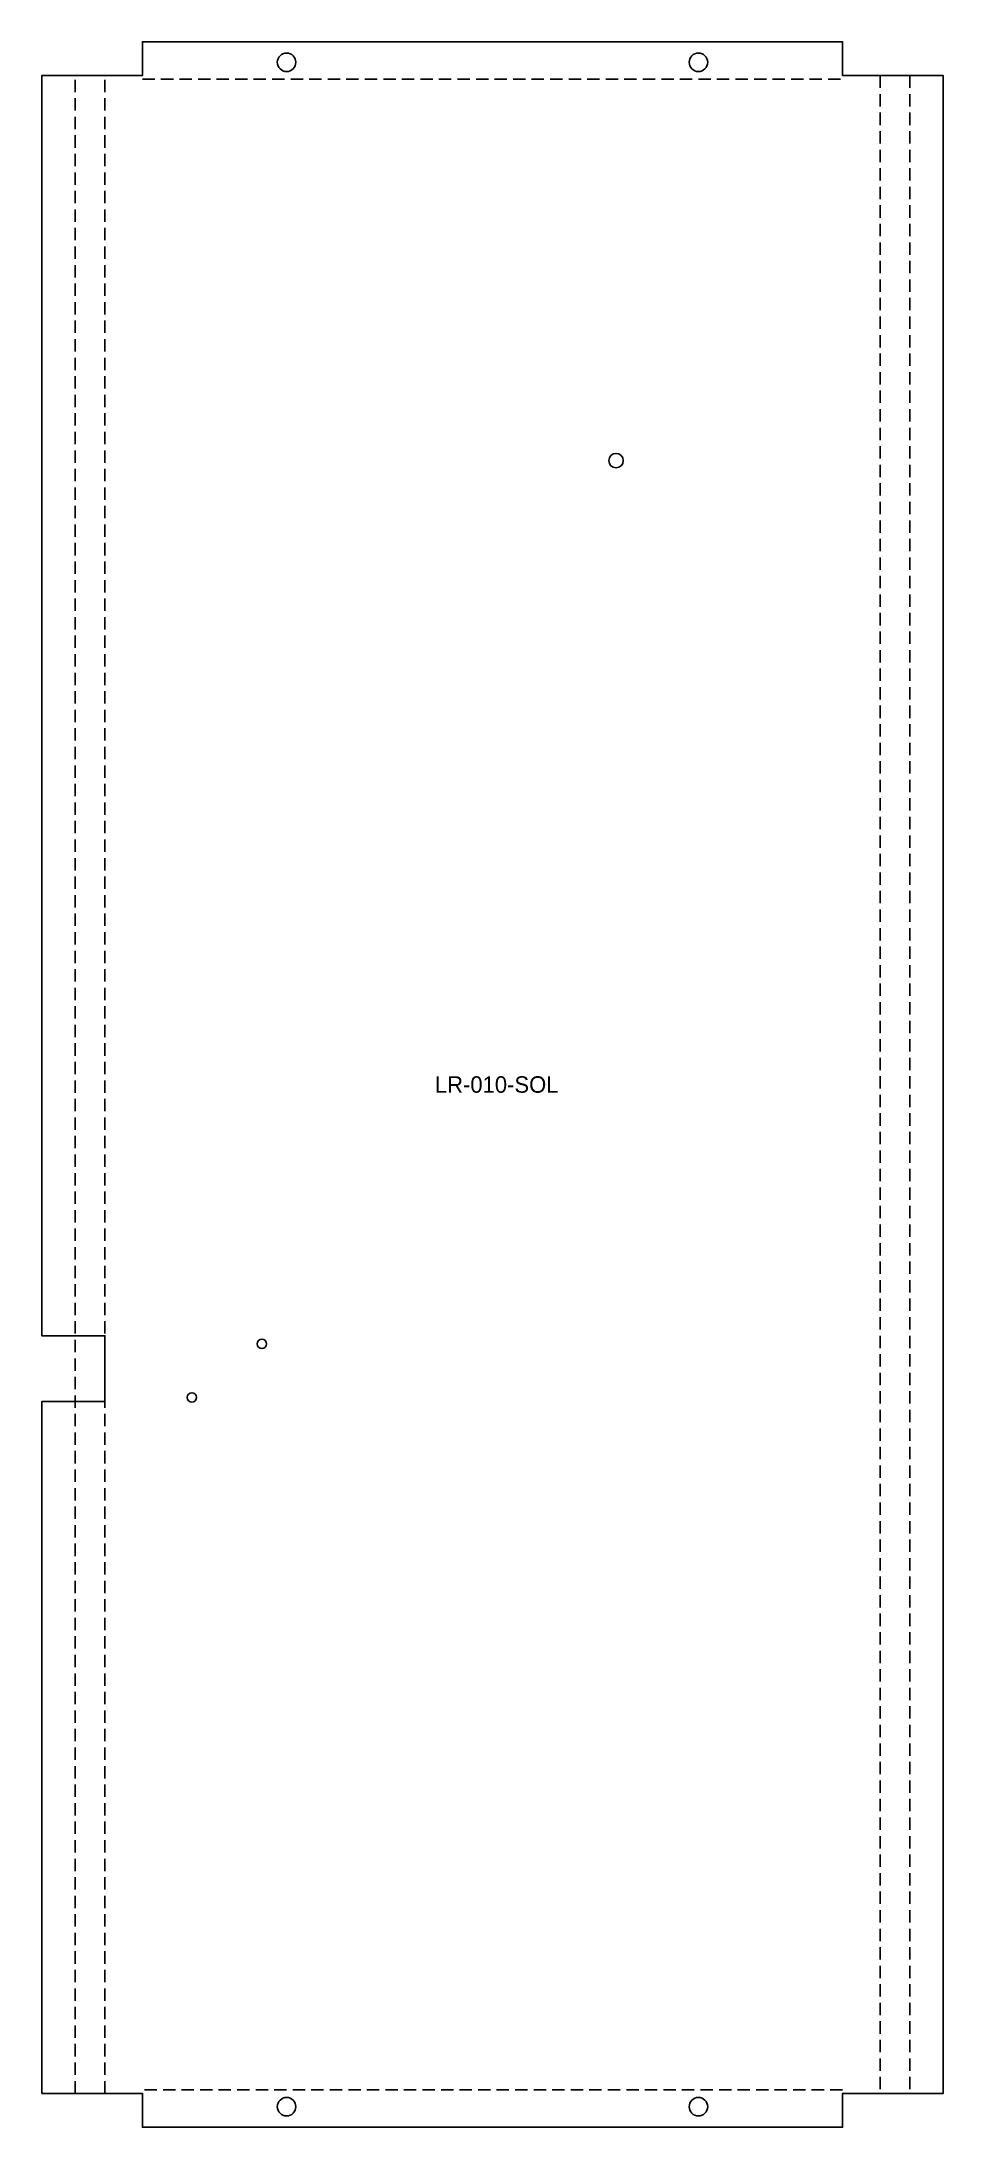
# Model space of a CAD drawing. Header units: millimetres. Extents: x 0 to 438, y 0 to 1013.
import ezdxf

# ---------------------------------------------------------------- set-up
doc = ezdxf.new("R2010")
doc.units = ezdxf.units.MM
doc.linetypes.add('DASHED', pattern=[9, 6, -3])
for name, color, linetype in [('CORTE', 7, 'CONTINUOUS'), ('DOBRA_CIMA', 5, 'DASHED'), ('GRAVACAO', 3, 'CONTINUOUS')]:
    doc.layers.add(name, color=color, linetype=linetype)

msp = doc.modelspace()

# ---------------------------------------------------------------- linework, layer by layer
at = {"layer": 'CORTE'}
msp.add_lwpolyline([(0, 16.4611), (48.9221, 16.4611), (48.9221, 0), (388.9221, 0), (388.9221, 16.4611), (437.8442, 16.4611), (437.8442, 996.4611), (388.9221, 996.4611), (388.9221, 1012.9221), (48.9221, 1012.9221), (48.9221, 996.4611), (0, 996.4611), (0, 384.4611), (30.6916, 384.4611), (30.6916, 352.4611), (0, 352.4611)], close=True, dxfattribs=at)
for centre, radius in [((118.9221, 1002.9221), 4.5), ((318.9221, 1002.9221), 4.5), ((278.9221, 809.4611), 3.5), ((106.9221, 380.4611), 2.25), ((72.9221, 354.4611), 2.25), ((118.9221, 10), 4.5), ((318.9221, 10), 4.5)]:
    msp.add_circle(centre, radius, dxfattribs=at)
at = {"layer": 'DOBRA_CIMA', "linetype": 'DASHED'}
for p, q in [((16.2305, 16.4611), (16.2305, 996.4611)), ((30.6916, 16.4611), (30.6916, 996.4611)), ((48.9221, 994.6916), (388.9221, 994.6916)), ((407.1527, 996.4611), (407.1527, 16.4611)), ((421.6137, 996.4611), (421.6137, 16.4611)), ((388.9221, 18.2305), (48.9221, 18.2305))]:
    msp.add_line(p, q, dxfattribs=at)

# ---------------------------------------------------------------- texts
at = {"layer": 'GRAVACAO'}
msp.add_text('LR-010-SOL', height=8, dxfattribs=at).set_placement((190.9221, 502.4611))

doc.saveas('drawing.dxf')
